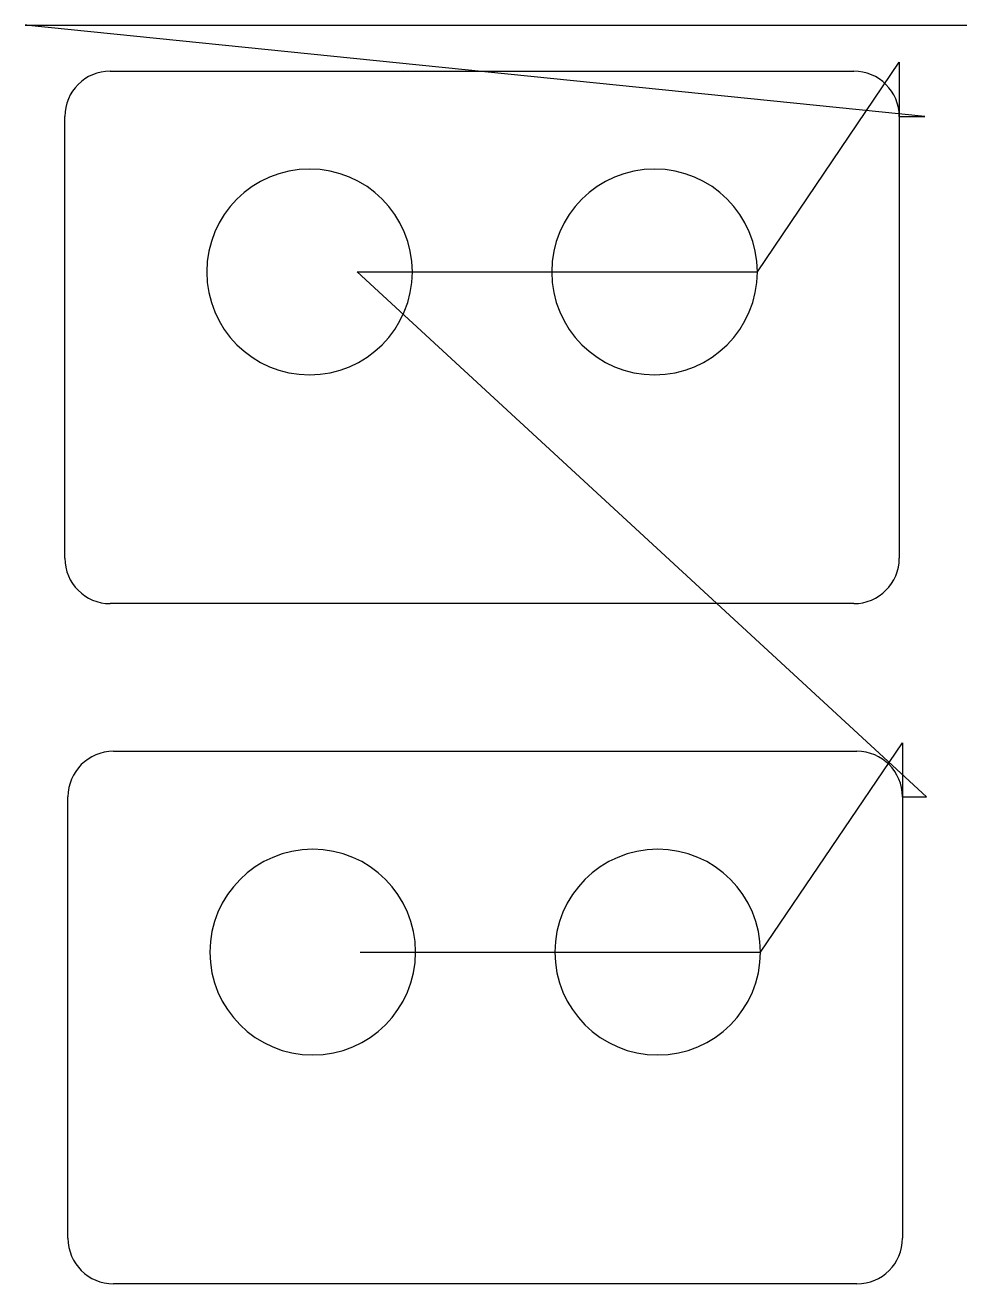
# Model space of a CAD drawing. Header units: metres. Extents: x 0 to 595, y 69 to 864.
import ezdxf

# ---------------------------------------------------------------- set-up
doc = ezdxf.new("R2010")
doc.units = ezdxf.units.M

msp = doc.modelspace()

# ---------------------------------------------------------------- linework, layer by layer
at = {"layer": 'TOOL_0'}
for p, q in [((568.709, 806.216), (0.001, 864.015)), ((0.001, 864.015), (1.001, 864.015)), ((1.001, 864.015), (0.001, 864.015)), ((0.001, 864.015), (1.001, 864.015)), ((1.001, 864.015), (594.252, 864.015)), ((594.252, 864.015), (595.252, 864.015)), ((462.831, 708.082), (552.55, 840.734)), ((552.55, 840.734), (552.55, 806.216)), ((53.8, 834.966), (523.8, 834.966)), ((25.05, 527.216), (25.05, 806.216)), ((552.55, 806.216), (552.55, 527.216)), ((552.55, 806.216), (568.709, 806.216)), ((569.697, 376.401), (209.768, 708.082)), ((209.768, 708.082), (244.768, 708.082)), ((244.768, 708.082), (427.831, 708.082)), ((427.831, 708.082), (462.831, 708.082)), ((523.8, 498.466), (53.8, 498.466)), ((464.837, 278.267), (554.555, 410.528)), ((554.555, 410.528), (554.555, 376.401)), ((55.805, 405.151), (525.805, 405.151)), ((27.055, 97.401), (27.055, 376.401)), ((554.555, 376.401), (554.555, 97.401)), ((554.555, 376.401), (569.697, 376.401)), ((211.773, 278.267), (246.773, 278.267)), ((246.773, 278.267), (429.837, 278.267)), ((429.837, 278.267), (464.837, 278.267)), ((525.805, 68.651), (55.805, 68.651))]:
    msp.add_line(p, q, dxfattribs=at)
for centre, radius, start, end in [((53.8, 806.216), 28.75, 90, 180), ((523.8, 806.216), 28.75, 0, 90), ((179.768, 708.082), 65, 0, 180), ((397.831, 708.082), 65, 0, 180), ((179.768, 708.082), 65, 180, 0), ((397.831, 708.082), 65, 180, 0), ((53.8, 527.216), 28.75, 180, 270), ((523.8, 527.216), 28.75, 270, 0), ((55.805, 376.401), 28.75, 90, 180), ((525.805, 376.401), 28.75, 0, 90), ((181.773, 278.267), 65, 0, 180), ((399.837, 278.267), 65, 0, 180), ((181.773, 278.267), 65, 180, 0), ((399.837, 278.267), 65, 180, 0), ((55.805, 97.401), 28.75, 180, 270), ((525.805, 97.401), 28.75, 270, 0)]:
    msp.add_arc(centre, radius, start, end, dxfattribs=at)

doc.saveas('drawing.dxf')
